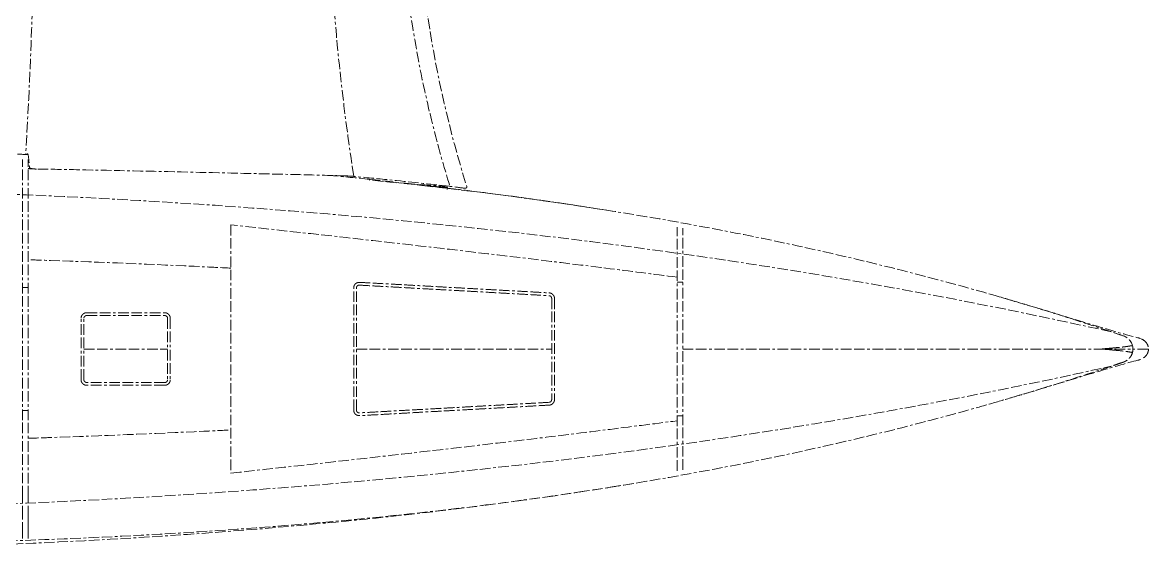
# Model space of a CAD drawing. Header units: inches. Extents: x 5516 to 5996, y -2263 to -2011.
# Drawn here: x 5794.3 to 5996.2, y -2263.4 to -2168.6 of the extents above; entities that cross this region are included whole.
import ezdxf

# ---------------------------------------------------------------- set-up
doc = ezdxf.new("R2010")
doc.units = ezdxf.units.IN
doc.header["$LTSCALE"] = 12
doc.header["$MEASUREMENT"] = 0
doc.linetypes.add('Border', pattern=[0.472441, 0.15748, -0.03937, 0.15748, -0.03937, 0.03937, -0.03937])
doc.layers.add('Make2D$Visible$phantom lines', color=251, linetype='Border', lineweight=13, true_color=0x696969)

msp = doc.modelspace()

# ---------------------------------------------------------------- linework, layer by layer
at = {"layer": 'Make2D$Visible$phantom lines'}
for points, knots in [([(5870.91694, -2076.27292), (5869.79055, -2079.88597), (5868.76363, -2083.53281), (5867.83839, -2087.20769), (5866.47274, -2092.63181), (5865.32861, -2098.11704), (5864.41105, -2103.64376), (5863.49347, -2109.17055), (5862.80246, -2114.73882), (5862.34149, -2120.32808), (5861.88051, -2125.91733), (5861.64958, -2131.52757), (5861.64959, -2137.13778), (5861.64961, -2142.74806), (5861.88059, -2148.35831), (5862.3416, -2153.94757), (5862.80261, -2159.5368), (5863.49365, -2165.10504), (5864.41125, -2170.63176), (5865.32883, -2176.15832), (5866.47295, -2181.64337), (5867.83857, -2187.06729), (5868.76219, -2190.73569), (5869.78713, -2194.37613), (5870.91119, -2197.98292)], [3.728786195, 3.728786195, 3.728786195, 3.728786195, 15.134274569, 15.134274569, 15.134274569, 31.96981437, 31.96981437, 31.96981437, 48.805666726, 48.805666726, 48.805666726, 65.641583992, 65.641583992, 65.641583992, 82.477663706, 82.477663706, 82.477663706, 99.313654542, 99.313654542, 99.313654542, 116.149054872, 116.149054872, 116.149054872, 127.534755872, 127.534755872, 127.534755872, 127.534755872]), ([(5853.67883, -2196.2088), (5852.18432, -2186.58942), (5851.0183, -2176.94092), (5849.41734, -2157.1923), (5849.00996, -2147.19235), (5849.00683, -2137.13714)], [0.765189442, 0.765189442, 0.765189442, 0.765189442, 30.060230699, 30.060230699, 60.175501026, 60.175501026, 60.175501026, 60.175501026]), ([(5864.6659, -2139.7176), (5864.78541, -2149.17659), (5865.56167, -2158.62613), (5866.98496, -2167.96683), (5868.5372, -2178.15385), (5870.8587, -2188.21059), (5873.91438, -2198.01748)], [1581.045655186, 1581.045655186, 1581.045655186, 1581.045655186, 2301.079323862, 2301.079323862, 2301.079323862, 3086.351060372, 3086.351060372, 3086.351060372, 3086.351060372]), ([(5795.26695, -2192.30408), (5795.17615, -2192.30004), (5795.08536, -2192.29602), (5794.12211, -2192.25342), (5793.2496, -2192.21577), (5792.37704, -2192.17903)], [50367.604308203, 50367.604308203, 50367.604308203, 50367.604308203, 50374.541015915, 50374.541015915, 50441.196579, 50441.196579, 50441.196579, 50441.196579]), ([(5795.06616, -2192.29517), (5795.10394, -2192.19697), (5795.13907, -2192.1482), (5795.17177, -2192.14953), (5795.3328, -2192.15612), (5795.43373, -2193.3571), (5795.5149, -2194.64366)], [9.814690373, 9.814690373, 9.814690373, 9.814690373, 13.822492377, 13.822492377, 13.822492377, 34.184897183, 34.184897183, 34.184897183, 34.184897183]), ([(5794.27462, -2253.55979), (5794.27462, -2234.96931), (5794.27461, -2215.6693), (5794.27461, -2197.21609), (5794.27462, -2197.00243), (5794.27462, -2196.84049), (5794.27462, -2196.79525), (5794.27462, -2195.85417), (5794.27462, -2194.9131), (5794.27462, -2193.97203)], [53.545610425, 53.545610425, 53.545610425, 53.545610425, 110.927673589, 110.927673589, 110.927673589, 111.601990545, 111.601990545, 111.601990545, 125.178608223, 125.178608223, 125.178608223, 125.178608223]), ([(5795.27462, -2253.57008), (5795.27462, -2234.97886), (5795.27461, -2215.67357), (5795.27461, -2197.22023), (5795.27462, -2197.00677), (5795.27462, -2196.84503), (5795.27462, -2196.79982), (5795.27462, -2195.87021), (5795.27462, -2194.9406), (5795.27462, -2194.01099)], [53.356397473, 53.356397473, 53.356397473, 53.356397473, 110.751905646, 110.751905646, 110.751905646, 111.425819855, 111.425819855, 111.425819855, 124.836276289, 124.836276289, 124.836276289, 124.836276289]), ([(5796.69006, -2194.89384), (5796.44, -2194.89034), (5796.11515, -2194.85662), (5795.63922, -2194.75602), (5795.51805, -2194.69364), (5795.5149, -2194.64366)], [0, 0, 0, 0, 0.8840183, 0.8840183, 1.767444829, 1.767444829, 1.767444829, 1.767444829]), ([(5852.25815, -2196.12431), (5849.30918, -2196.03651), (5846.36122, -2195.95837), (5843.41292, -2195.88931), (5843.27936, -2195.88618), (5843.14581, -2195.88306), (5843.01225, -2195.87993), (5836.98862, -2195.73894), (5830.95829, -2195.59995), (5824.91892, -2195.46277), (5824.60129, -2195.45556), (5824.28363, -2195.44835), (5823.96594, -2195.44114), (5817.4581, -2195.29356), (5810.94006, -2195.15484), (5804.40707, -2195.02467), (5801.8375, -2194.97347), (5799.26548, -2194.92983), (5796.69006, -2194.89384)], [3.174571015, 3.174571015, 3.174571015, 3.174571015, 12.274156152, 12.274156152, 12.274156152, 12.686770926, 12.686770926, 12.686770926, 31.295919634, 31.295919634, 31.295919634, 32.274646867, 32.274646867, 32.274646867, 52.275060808, 52.275060808, 52.275060808, 60.136172096, 60.136172096, 60.136172096, 60.136172096]), ([(5870.91119, -2197.98292), (5867.25764, -2197.57066), (5863.62299, -2197.18768), (5859.99539, -2196.8306), (5857.88249, -2196.62262), (5855.77708, -2196.41536), (5853.67883, -2196.2088)], [-15.618126034, -15.618126034, -15.618126034, -15.618126034, -4.640738131, -4.640738131, -4.640738131, 1.706608693, 1.706608693, 1.706608693, 1.706608693]), ([(5989.49189, -2224.05991), (5918.92776, -2208.26185), (5833.87171, -2199.54981), (5748.67088, -2198.20137), (5735.65144, -2198.14855)], [-11358.083269005, -11358.083269005, -11358.083269005, -11358.083269005, -5780.039110919, -4773.917254742, -4773.917254742, -4773.917254742, -4773.917254742]), ([(5856.49594, -2196.73699), (5862.2283, -2197.33096), (5867.95477, -2197.98047), (5882.67072, -2199.80794), (5891.7004, -2201.08317), (5900.66593, -2202.52857)], [308.622946756, 308.622946756, 308.622946756, 308.622946756, 325.98750685, 325.98750685, 353.323615226, 353.323615226, 353.323615226, 353.323615226]), ([(5969.36114, -2217.76906), (5965.71248, -2216.71143), (5962.0526, -2215.69436), (5947.24025, -2211.74901), (5936.03084, -2209.15149), (5918.55901, -2205.63454), (5912.38072, -2204.49226), (5906.19216, -2203.44187)], [45781.992393631, 45781.992393631, 45781.992393631, 45781.992393631, 46071.218699516, 46071.218699516, 46948.669748808, 46948.669748808, 47427.749962035, 47427.749962035, 47427.749962035, 47427.749962035]), ([(5911.64962, -2214.27644), (5907.37894, -2213.72284), (5903.10695, -2213.17907), (5898.83382, -2212.64485), (5894.08824, -2212.05156), (5889.34114, -2211.47004), (5884.59279, -2210.89955), (5875.43492, -2209.79927), (5866.2718, -2208.74089), (5857.10588, -2207.71084), (5848.62209, -2206.75744), (5840.13533, -2205.83033), (5831.64962, -2204.89428)], [0, 0, 0, 0, 12.919264643, 12.919264643, 12.919264643, 27.26686643, 27.26686643, 27.26686643, 54.938253155, 54.938253155, 54.938253155, 80.549879296, 80.549879296, 80.549879296, 80.549879296]), ([(5911.64962, -2248.96653), (5911.64962, -2248.96653), (5911.64962, -2248.91424), (5911.64962, -2248.72571), (5911.64962, -2248.59523), (5911.64962, -2248.45296), (5911.64962, -2245.08384), (5911.64962, -2241.70385), (5911.64962, -2238.30452), (5911.64962, -2234.58556), (5911.64962, -2230.86905), (5911.64962, -2227.13714), (5911.64962, -2223.40523), (5911.64962, -2219.6887), (5911.64962, -2215.96974), (5911.64962, -2212.57053), (5911.64962, -2209.19061), (5911.64962, -2205.82147), (5911.64962, -2205.67902), (5911.64962, -2205.54854), (5911.64962, -2205.36013), (5911.64962, -2205.30787), (5911.64962, -2205.30787)], [31.934908915, 31.934908915, 31.934908915, 31.934908915, 32.368582522, 32.368582522, 32.805653712, 32.805653712, 32.805653712, 43.032196378, 43.032196378, 43.032196378, 54.215773198, 54.215773198, 54.215773198, 65.399368681, 65.399368681, 65.399368681, 75.625628729, 75.625628729, 75.625628729, 76.062825222, 76.062825222, 76.4961329, 76.4961329, 76.4961329, 76.4961329]), ([(5912.64962, -2248.78673), (5912.64962, -2248.78673), (5912.64962, -2248.73447), (5912.64962, -2248.54591), (5912.64962, -2248.41532), (5912.64962, -2248.27294), (5912.64962, -2244.93371), (5912.64962, -2241.58379), (5912.64962, -2238.21468), (5912.64962, -2234.5256), (5912.64962, -2230.83905), (5912.64962, -2227.13714), (5912.64962, -2223.43522), (5912.64962, -2219.74866), (5912.64962, -2216.05958), (5912.64962, -2212.69058), (5912.64962, -2209.34072), (5912.64962, -2206.00147), (5912.64962, -2205.85893), (5912.64962, -2205.72834), (5912.64962, -2205.53991), (5912.64962, -2205.48766), (5912.64962, -2205.48766)], [31.878759377, 31.878759377, 31.878759377, 31.878759377, 32.312281967, 32.312281967, 32.749687901, 32.749687901, 32.749687901, 42.885209145, 42.885209145, 42.885209145, 53.978798253, 53.978798253, 53.978798253, 65.072406085, 65.072406085, 65.072406085, 75.20766535, 75.20766535, 75.20766535, 75.645193036, 75.645193036, 76.078353928, 76.078353928, 76.078353928, 76.078353928]), ([(5831.64962, -2212.64122), (5830.0226, -2212.56005), (5828.39548, -2212.48081), (5826.76827, -2212.40349), (5817.61884, -2211.96873), (5808.46589, -2211.59456), (5799.31188, -2211.27843), (5797.96617, -2211.23195), (5796.62041, -2211.18673), (5795.27462, -2211.14275)], [0.364204208, 0.364204208, 0.364204208, 0.364204208, 5.251337479, 5.251337479, 5.251337479, 32.731158365, 32.731158365, 32.731158365, 36.77070047, 36.77070047, 36.77070047, 36.77070047]), ([(5991.64719, -2224.78826), (5991.06373, -2224.58955), (5990.48003, -2224.39232), (5989.23949, -2223.97506), (5988.58264, -2223.75557), (5986.45237, -2223.0485), (5984.9772, -2222.56631), (5980.69368, -2221.18807), (5977.88019, -2220.31005), (5973.16244, -2218.88283), (5971.26331, -2218.32043), (5969.36114, -2217.76906)], [45189.068976847, 45189.068976847, 45189.068976847, 45189.068976847, 45235.987991214, 45235.987991214, 45288.708193664, 45288.708193664, 45406.846193288, 45406.846193288, 45631.209056256, 45631.209056256, 45781.992393631, 45781.992393631, 45781.992393631, 45781.992393631]), ([(5969.87615, -2217.91863), (5971.67113, -2218.44069), (5973.43351, -2218.96205), (5978.9879, -2220.6248), (5982.49125, -2221.70408), (5989.50752, -2223.82651), (5992.39964, -2224.65363), (5994.25376, -2225.12389)], [2.16684505, 2.16684505, 2.16684505, 2.16684505, 7.982145601, 7.982145601, 20.993379093, 20.993379093, 37.701754228, 37.701754228, 37.701754228, 37.701754228]), ([(5994.25827, -2225.12504), (5994.32137, -2225.14115), (5994.38364, -2225.15796), (5994.52392, -2225.19849), (5994.60441, -2225.22345), (5994.69162, -2225.2541)], [37.777596559, 37.777596559, 37.777596559, 37.777596559, 39.547144509, 39.547144509, 41.764192889, 41.764192889, 41.764192889, 41.764192889]), ([(5994.90816, -2225.34023), (5994.91205, -2225.34207), (5994.916, -2225.34396), (5994.92002, -2225.34589), (5995.03537, -2225.4013), (5995.21238, -2225.48015), (5995.46141, -2225.69431), (5995.48108, -2225.71123), (5995.49861, -2225.72691), (5995.53017, -2225.75588), (5995.54456, -2225.76955), (5995.55695, -2225.78156), (5995.63314, -2225.85548), (5995.71592, -2225.94662), (5995.7965, -2226.05867), (5995.8599, -2226.14684), (5995.9318, -2226.26188), (5995.99424, -2226.40201), (5996.0323, -2226.48743), (5996.08011, -2226.61257), (5996.11237, -2226.76384), (5996.12486, -2226.82242), (5996.13501, -2226.8846), (5996.14515, -2226.98251), (5996.15116, -2227.11092), (5996.15104, -2227.13714)], [0.000045848, 0.000045848, 0.000045848, 0.000045848, 0.114682021, 0.114682021, 0.114682021, 3.351287436, 3.351287436, 3.351287436, 3.560036397, 3.560036397, 3.783434751, 3.783434751, 3.783434751, 4.820747869, 4.820747869, 4.820747869, 5.659077199, 5.659077199, 5.659077199, 6.201728462, 6.201728462, 6.201728462, 6.465964688, 6.465964688, 6.598035101, 6.598035101, 6.598035101, 6.598035101]), ([(5987.72277, -2227.13714), (5988.17939, -2227.13714), (5988.63265, -2227.13714), (5989.51916, -2227.13714), (5989.95242, -2227.13714), (5990.78613, -2227.13714), (5991.18657, -2227.13714), (5991.94293, -2227.13714), (5992.29879, -2227.13714), (5992.89029, -2227.13714), (5993.13574, -2227.13714), (5993.36123, -2227.13714)], [-279.691409169, -279.691409169, -279.691409169, -279.691409169, -244.729983024, -244.729983024, -209.768556878, -209.768556878, -174.807130731, -174.807130731, -139.845704585, -139.845704585, -111.827354205, -111.827354205, -111.827354205, -111.827354205]), ([(5989.71504, -2227.31455), (5989.96247, -2227.33724), (5990.19548, -2227.3591), (5991.15037, -2227.45178), (5991.73889, -2227.51734), (5992.65555, -2227.64318), (5993.00316, -2227.7035), (5993.28726, -2227.76622)], [46.33862789, 46.33862789, 46.33862789, 46.33862789, 66.124727294, 66.124727294, 132.249454588, 132.249454588, 191.827357548, 191.827357548, 191.827357548, 191.827357548]), ([(5993.36136, -2227.13714), (5993.36604, -2227.42361), (5993.3159, -2227.70337), (5993.12993, -2228.21934), (5992.99415, -2228.45554), (5992.66635, -2228.86451), (5992.47438, -2229.0373), (5992.16778, -2229.24453), (5992.06115, -2229.30551), (5991.90901, -2229.38052), (5991.8577, -2229.40383), (5991.77964, -2229.43641), (5991.75344, -2229.44687), (5991.71383, -2229.46199), (5991.69395, -2229.4694), (5991.67062, -2229.47779), (5991.66059, -2229.48134), (5991.6539, -2229.48369), (5991.64842, -2229.48559), (5991.64719, -2229.48602)], [0, 0, 0, 0, 19.841794729, 19.841794729, 39.683589457, 39.683589457, 59.525384186, 59.525384186, 69.44628155, 69.44628155, 74.406730232, 74.406730232, 76.886954573, 76.886954573, 78.127066744, 78.747122829, 79.057150872, 79.057150872, 79.367178915, 79.367178915, 79.367178915, 79.367178915]), ([(5996.15104, -2227.13714), (5996.15116, -2227.16335), (5996.14515, -2227.29177), (5996.13501, -2227.38968), (5996.12486, -2227.45185), (5996.11237, -2227.51043), (5996.08011, -2227.66171), (5996.0323, -2227.78684), (5995.99424, -2227.87226), (5995.9318, -2228.0124), (5995.8599, -2228.12744), (5995.7965, -2228.2156), (5995.71592, -2228.32765), (5995.63314, -2228.41879), (5995.55695, -2228.49271), (5995.54456, -2228.50473), (5995.53017, -2228.5184), (5995.49861, -2228.54736), (5995.48108, -2228.56304), (5995.46141, -2228.57997), (5995.21238, -2228.79413), (5995.03537, -2228.87297), (5994.92002, -2228.92838), (5994.916, -2228.93031), (5994.91205, -2228.9322), (5994.90816, -2228.93405)], [0, 0, 0, 0, 0.132070414, 0.132070414, 0.39630664, 0.39630664, 0.39630664, 0.938957902, 0.938957902, 0.938957902, 1.777287233, 1.777287233, 1.777287233, 2.81460035, 2.81460035, 2.81460035, 3.037992831, 3.037992831, 3.246747665, 3.246747665, 3.246747665, 6.483353081, 6.483353081, 6.483353081, 6.597989228, 6.597989228, 6.597989228, 6.597989228]), ([(5996.15104, -2227.13714), (5996.15111, -2227.13714), (5996.14565, -2227.13714), (5996.11998, -2227.13714), (5996.09547, -2227.13714), (5996.06112, -2227.13714)], [-147.341912604, -147.341912604, -147.341912604, -147.341912604, -84.195379971, -84.195379971, 0, 0, 0, 0]), ([(5692.77462, -2255.77037), (5720.07909, -2256.31809), (5819.60274, -2256.18605), (5918.92895, -2246.0123), (5989.49364, -2230.21397)], [3627.161602868, 3627.161602868, 3627.161602868, 3627.161602868, 5713.639818436, 11227.650890103, 11227.650890103, 11227.650890103, 11227.650890103]), ([(5991.64719, -2229.48602), (5991.64401, -2229.48712), (5991.63411, -2229.49049), (5991.61358, -2229.49749), (5991.60463, -2229.50053), (5991.57911, -2229.50919), (5991.5621, -2229.51498), (5991.51104, -2229.53233), (5991.47699, -2229.5439), (5991.37487, -2229.57859), (5991.30677, -2229.60171), (5991.10249, -2229.67102), (5990.96627, -2229.71717), (5990.55757, -2229.85547), (5990.28502, -2229.94745), (5989.46712, -2230.22275), (5988.92153, -2230.40541), (5987.28379, -2230.95068), (5986.19072, -2231.31054), (5982.90765, -2232.37896), (5980.71423, -2233.0762), (5975.47244, -2234.70293), (5972.42095, -2235.61827), (5969.36086, -2236.50529)], [0, 0, 0, 0, 0.68487097, 0.68487097, 1.36974194, 1.36974194, 2.73948388, 2.73948388, 5.478967759, 5.478967759, 10.957935519, 10.957935519, 21.915871038, 21.915871038, 43.831742076, 43.831742076, 87.663484152, 87.663484152, 175.326968304, 175.326968304, 350.653936608, 350.653936608, 593.374637949, 593.374637949, 593.374637949, 593.374637949]), ([(5994.25376, -2229.15038), (5992.38502, -2229.62435), (5989.46241, -2230.46092), (5982.34078, -2232.6161), (5978.76768, -2233.71692), (5973.2683, -2235.36097), (5971.64232, -2235.84159), (5969.98864, -2236.32289)], [4.062439282, 4.062439282, 4.062439282, 4.062439282, 20.902261332, 20.902261332, 34.121229682, 34.121229682, 39.48320503, 39.48320503, 39.48320503, 39.48320503]), ([(5994.69162, -2229.02018), (5994.604, -2229.05097), (5994.52314, -2229.07603), (5994.38286, -2229.11653), (5994.32098, -2229.13323), (5994.25826, -2229.14924)], [0.000000507, 0.000000507, 0.000000507, 0.000000507, 2.228133566, 2.228133566, 3.986619371, 3.986619371, 3.986619371, 3.986619371]), ([(5969.36086, -2236.50529), (5968.0001, -2236.89974), (5966.63764, -2237.28858), (5956.4093, -2240.16253), (5947.49331, -2242.414), (5927.79132, -2246.88061), (5917.01255, -2248.99573), (5906.18435, -2250.83295)], [593.374637949, 593.374637949, 593.374637949, 593.374637949, 701.307873215, 701.307873215, 1402.61574643, 1402.61574643, 2240.094554436, 2240.094554436, 2240.094554436, 2240.094554436]), ([(5831.64962, -2249.38), (5840.13535, -2248.44395), (5848.62208, -2247.51683), (5857.10588, -2246.56344), (5866.27192, -2245.53337), (5875.43501, -2244.47499), (5884.59279, -2243.37472), (5889.34116, -2242.80423), (5894.08826, -2242.22271), (5898.83382, -2241.62942), (5903.10696, -2241.0952), (5907.37895, -2240.55143), (5911.64962, -2239.99783)], [168.895740148, 168.895740148, 168.895740148, 168.895740148, 194.507366289, 194.507366289, 194.507366289, 222.178753014, 222.178753014, 222.178753014, 236.5263548, 236.5263548, 236.5263548, 249.445619444, 249.445619444, 249.445619444, 249.445619444]), ([(5795.27462, -2243.13152), (5796.62041, -2243.08754), (5797.96617, -2243.04232), (5799.31188, -2242.99585), (5808.46619, -2242.6797), (5817.61912, -2242.30553), (5826.76827, -2241.87079), (5828.39548, -2241.79346), (5830.0226, -2241.71423), (5831.64962, -2241.63306)], [0, 0, 0, 0, 4.039542105, 4.039542105, 4.039542105, 31.519362991, 31.519362991, 31.519362991, 36.406495852, 36.406495852, 36.406495852, 36.406495852]), ([(5903.8571, -2251.22342), (5894.47864, -2252.78056), (5885.03456, -2254.14658), (5866.08858, -2256.54726), (5856.48105, -2257.58955), (5822.38635, -2260.75872), (5797.68284, -2262.08936), (5773.06714, -2262.76371), (5754.35282, -2263.27639), (5735.59867, -2263.40913), (5698.19064, -2262.84473), (5679.52041, -2262.15069), (5642.36334, -2259.88901), (5623.72467, -2258.31008), (5595.64225, -2255.22016), (5585.3526, -2253.94466), (5569.70579, -2251.78648), (5562.64806, -2250.74612), (5555.98173, -2249.72627), (5554.75551, -2249.53726), (5553.53699, -2249.34994)], [7.402635869, 7.402635869, 7.402635869, 7.402635869, 35.895305194, 35.895305194, 65.030055907, 65.030055907, 139.184135063, 139.184135063, 139.184135063, 195.944960854, 195.944960854, 252.597066579, 252.597066579, 308.927557531, 308.927557531, 339.030176537, 339.030176537, 357.328185564, 357.328185564, 361.062947744, 361.062947744, 361.062947744, 361.062947744]), ([(5906.18435, -2250.83295), (5898.87739, -2252.07271), (5891.54793, -2253.18593), (5865.95615, -2256.66194), (5847.67491, -2258.42214), (5810.94984, -2260.90228), (5792.54109, -2261.61816), (5764.94514, -2262.1891), (5755.74707, -2262.29752), (5737.34758, -2262.34487), (5728.15103, -2262.28413), (5700.5639, -2261.83978), (5682.1657, -2261.19346), (5645.53192, -2259.14933), (5627.29763, -2257.75169), (5600.19888, -2255.05311), (5591.2351, -2254.0562), (5573.41411, -2251.85536), (5564.60212, -2250.65761), (5555.86824, -2249.35197)], [2240.094554436, 2240.094554436, 2240.094554436, 2240.094554436, 2805.23149286, 2805.23149286, 4207.84723929, 4207.84723929, 5610.46298572, 5610.46298572, 6311.770858935, 6311.770858935, 7013.07873215, 7013.07873215, 8415.69447858, 8415.69447858, 9818.310225011, 9818.310225011, 10519.618098226, 10519.618098226, 11220.925971441, 11220.925971441, 11220.925971441, 11220.925971441]), ([(5794.27462, -2260.04917), (5794.27462, -2259.72909), (5794.27462, -2259.4089), (5794.27462, -2259.08861), (5794.27462, -2258.62941), (5794.27462, -2258.20101), (5794.27462, -2257.5098), (5794.27462, -2257.26177), (5794.27462, -2257.14154)], [36.978797349, 36.978797349, 36.978797349, 36.978797349, 37.951482415, 37.951482415, 37.951482415, 39.355665222, 39.355665222, 40.75957166, 40.75957166, 40.75957166, 40.75957166]), ([(5795.27462, -2259.05382), (5795.27462, -2258.59461), (5795.27462, -2258.16619), (5795.27462, -2257.47496), (5795.27462, -2257.22692), (5795.27462, -2257.10671)], [37.933324581, 37.933324581, 37.933324581, 37.933324581, 39.337560498, 39.337560498, 40.741540418, 40.741540418, 40.741540418, 40.741540418])]:
    msp.add_open_spline(points, degree=3, knots=knots, dxfattribs=at)
for points, degree in [([(5796.36112, -2152.45571), (5796.1384, -2165.87396), (5795.62723, -2179.12482), (5794.83645, -2192.28502)], 3), ([(5794.27462, -2193.97203), (5794.27462, -2193.56672), (5794.27462, -2193.16141)], 2), ([(5795.27462, -2194.01099), (5795.27462, -2193.60823), (5795.27462, -2193.20548)], 2), ([(5795.27582, -2194.8135), (5795.61745, -2194.83207), (5795.95908, -2194.85079), (5796.30071, -2194.86966)], 3), ([(5796.69021, -2194.89124), (5796.71156, -2194.89243), (5796.73292, -2194.89361), (5796.75427, -2194.8948)], 3), ([(5856.49543, -2196.73697), (5854.19224, -2196.49832), (5851.88844, -2196.26862), (5849.5839, -2196.04757)], 3), ([(5853.67883, -2196.2088), (5853.20514, -2196.18029), (5852.73158, -2196.15211), (5852.25815, -2196.12431)], 3), ([(5856.49543, -2196.85715), (5856.49543, -2196.77723), (5856.49543, -2196.73711), (5856.49543, -2196.73697)], 3), ([(5906.19216, -2203.44187), (5889.71471, -2200.64514), (5873.16443, -2198.49987), (5856.49543, -2196.85715)], 3), ([(5863.2259, -2197.54879), (5865.68309, -2197.68103), (5868.08285, -2197.83544), (5870.42401, -2198.02393)], 3), ([(5866.61625, -2197.91912), (5867.91763, -2198.00671), (5869.19711, -2198.10177), (5870.45488, -2198.20587)], 3), ([(5870.42401, -2198.02393), (5870.40308, -2197.95684), (5870.38926, -2197.91243), (5870.38252, -2197.89083)], 3), ([(5870.424, -2198.45335), (5870.43944, -2198.32961), (5870.45488, -2198.20587)], 2), ([(5870.45518, -2198.35672), (5870.4551, -2198.29815), (5870.45497, -2198.24787), (5870.45488, -2198.20587)], 3), ([(5873.64487, -2198.33809), (5872.73373, -2198.2258), (5871.82238, -2198.11514), (5870.91083, -2198.00611)], 3), ([(5870.91119, -2197.98292), (5870.91311, -2197.98906), (5870.91502, -2197.99521), (5870.91694, -2198.00136)], 3), ([(5873.91438, -2198.01748), (5873.91435, -2198.00523), (5873.91433, -2197.99297)], 2), ([(5870.424, -2198.45335), (5870.424, -2198.4782), (5870.424, -2198.50597), (5870.42401, -2198.53664)], 3), ([(5831.64962, -2204.89428), (5831.64962, -2227.13714), (5831.64962, -2249.38)], 2), ([(5795.27102, -2216.13714), (5794.77282, -2216.13714), (5794.27462, -2216.13714)], 2), ([(5853.64962, -2238.08004), (5853.64962, -2227.13714), (5853.64962, -2216.19423)], 2), ([(5854.14962, -2238.08004), (5854.14962, -2227.13714), (5854.14962, -2216.19423)], 2), ([(5854.67735, -2215.695), (5871.67735, -2216.63945), (5888.67735, -2217.58389)], 2), ([(5854.70509, -2215.19577), (5871.70509, -2216.14022), (5888.70509, -2217.08466)], 2), ([(5911.64962, -2215.13714), (5912.14962, -2215.13714), (5912.64962, -2215.13714)], 2), ([(5889.14962, -2218.08312), (5889.14962, -2227.13714), (5889.14962, -2236.19115)], 2), ([(5889.64962, -2218.08312), (5889.64962, -2227.13714), (5889.64962, -2236.19115)], 2), ([(5805.77462, -2220.63714), (5812.77462, -2220.63714), (5819.77462, -2220.63714)], 2), ([(5804.77462, -2232.63714), (5804.77462, -2227.13714), (5804.77462, -2221.63714)], 2), ([(5805.27462, -2232.63714), (5805.27462, -2227.13714), (5805.27462, -2221.63714)], 2), ([(5805.77462, -2221.13714), (5812.77462, -2221.13714), (5819.77462, -2221.13714)], 2), ([(5820.27462, -2221.63714), (5820.27462, -2227.13714), (5820.27462, -2232.63714)], 2), ([(5820.77462, -2221.63714), (5820.77462, -2227.13714), (5820.77462, -2232.63714)], 2), ([(5993.28704, -2226.50811), (5992.87033, -2226.60011), (5992.33927, -2226.68797), (5991.66355, -2226.77289), (5990.80424, -2226.85979), (5989.71118, -2226.96015)], 5), ([(5993.36136, -2227.13714), (5993.37913, -2226.04974), (5992.6419, -2225.13169), (5991.64719, -2224.78826)], 3), ([(5805.2788, -2227.13714), (5810.28041, -2227.13714), (5815.2795, -2227.13714), (5820.27594, -2227.13714)], 3), ([(5854.14962, -2227.13714), (5865.83313, -2227.13714), (5877.50038, -2227.13714), (5889.14962, -2227.13714)], 3), ([(5912.64962, -2227.13714), (5937.76948, -2227.13714), (5962.79975, -2227.13714), (5987.72277, -2227.13714)], 3), ([(5989.71118, -2226.96015), (5989.364, -2226.99203), (5988.99323, -2227.02526), (5988.59727, -2227.06022), (5988.1744, -2227.09734), (5987.72277, -2227.13714)], 5), ([(5987.72277, -2227.13714), (5988.4771, -2227.20366), (5989.13558, -2227.2614), (5989.71504, -2227.31455)], 3), ([(5996.06112, -2227.13714), (5995.64881, -2227.13714), (5993.36136, -2227.13714)], 2), ([(5819.77462, -2233.13714), (5812.77462, -2233.13714), (5805.77462, -2233.13714)], 2), ([(5819.77462, -2233.63714), (5812.77462, -2233.63714), (5805.77462, -2233.63714)], 2), ([(5888.67735, -2236.69038), (5871.67735, -2237.63483), (5854.67735, -2238.57927)], 2), ([(5795.27462, -2238.13714), (5794.77462, -2238.13714), (5794.27462, -2238.13714)], 2), ([(5888.70509, -2237.18961), (5871.70509, -2238.13406), (5854.70509, -2239.0785)], 2), ([(5911.64962, -2239.13714), (5912.14962, -2239.13714), (5912.64962, -2239.13714)], 2), ([(5794.27462, -2254.01445), (5794.27462, -2253.95593), (5794.27462, -2253.78216), (5794.27462, -2253.56109)], 3), ([(5794.27462, -2257.14147), (5794.27462, -2256.09928), (5794.27462, -2255.05699), (5794.27462, -2254.0145)], 3), ([(5795.27462, -2254.02417), (5795.27462, -2253.96572), (5795.27462, -2253.79217), (5795.27462, -2253.57125)], 3), ([(5795.27462, -2257.10664), (5795.27462, -2256.07929), (5795.27462, -2255.05185), (5795.27462, -2254.02422)], 3), ([(5794.27462, -2260.54823), (5794.27462, -2260.50981), (5794.27462, -2260.30829), (5794.27462, -2260.05008)], 3), ([(5794.27462, -2261.11288), (5794.27462, -2261.11288), (5794.27462, -2260.92267), (5794.27462, -2260.54835)], 3), ([(5795.27462, -2260.01314), (5795.27462, -2259.69347), (5795.27462, -2259.3737), (5795.27462, -2259.05382)], 3), ([(5795.27462, -2260.51231), (5795.27462, -2260.47415), (5795.27462, -2260.27252), (5795.27462, -2260.01405)], 3), ([(5795.27462, -2261.06881), (5795.27462, -2261.06881), (5795.27462, -2260.88139), (5795.27462, -2260.51243)], 3)]:
    msp.add_open_spline(points, degree=degree, dxfattribs=at)
for points, weights in [([(5873.91438, -2198.01748), (5874.02903, -2198.38546), (5873.64487, -2198.33809)], [1, 0.542527654094, 1]), ([(5888.67735, -2217.58389), (5889.14962, -2217.61013), (5889.14962, -2218.08312)], [1, 0.726453721727, 1]), ([(5888.70509, -2217.08466), (5889.64962, -2217.13714), (5889.64962, -2218.08312)], [1, 0.726453721727, 1]), ([(5804.77462, -2221.63714), (5804.77462, -2220.63714), (5805.77462, -2220.63714)], [1, 0.707106781187, 1]), ([(5819.77462, -2220.63714), (5820.77462, -2220.63714), (5820.77462, -2221.63714)], [1, 0.707106781187, 1]), ([(5805.27462, -2221.63714), (5805.27462, -2221.13714), (5805.77462, -2221.13714)], [1, 0.707106781187, 1]), ([(5819.77462, -2221.13714), (5820.27462, -2221.13714), (5820.27462, -2221.63714)], [1, 0.707106781187, 1]), ([(5805.77462, -2233.63714), (5804.77462, -2233.63714), (5804.77462, -2232.63714)], [1, 0.707106781187, 1]), ([(5805.77462, -2233.13714), (5805.27462, -2233.13714), (5805.27462, -2232.63714)], [1, 0.707106781187, 1]), ([(5820.27462, -2232.63714), (5820.27462, -2233.13714), (5819.77462, -2233.13714)], [1, 0.707106781187, 1]), ([(5820.77462, -2232.63714), (5820.77462, -2233.63714), (5819.77462, -2233.63714)], [1, 0.707106781187, 1]), ([(5889.14962, -2236.19115), (5889.14962, -2236.66414), (5888.67735, -2236.69038)], [1, 0.726453721727, 1]), ([(5889.64962, -2236.19115), (5889.64962, -2237.13714), (5888.70509, -2237.18961)], [1, 0.726453721727, 1])]:
    msp.add_rational_spline(points, weights, degree=2, dxfattribs=at)
for points, knots in [([(5853.64962, -2216.19423), (5853.64962, -2215.76367), (5853.9624, -2215.46778), (5854.27519, -2215.17189), (5854.70509, -2215.19577)], [405.003215313, 405.003215313, 405.003215313, 405.816362729, 405.816362729, 406.629510145, 406.629510145, 406.629510145]), ([(5854.14962, -2216.19423), (5854.14962, -2215.97895), (5854.30601, -2215.83101), (5854.4624, -2215.68306), (5854.67735, -2215.695)], [77.187853282, 77.187853282, 77.187853282, 78.001000698, 78.001000698, 78.814148114, 78.814148114, 78.814148114]), ([(5854.70509, -2239.0785), (5854.27519, -2239.10238), (5853.9624, -2238.80649), (5853.64962, -2238.5106), (5853.64962, -2238.08004)], [381.491115634, 381.491115634, 381.491115634, 382.30426305, 382.30426305, 383.117410466, 383.117410466, 383.117410466]), ([(5854.67735, -2238.57927), (5854.4624, -2238.59121), (5854.30601, -2238.44327), (5854.14962, -2238.29532), (5854.14962, -2238.08004)], [53.675753603, 53.675753603, 53.675753603, 54.488901019, 54.488901019, 55.302048435, 55.302048435, 55.302048435])]:
    msp.add_rational_spline(points, [1, 0.918481188838, 1, 0.918481188838, 1], degree=2, knots=knots, dxfattribs=at)

doc.saveas('drawing.dxf')
